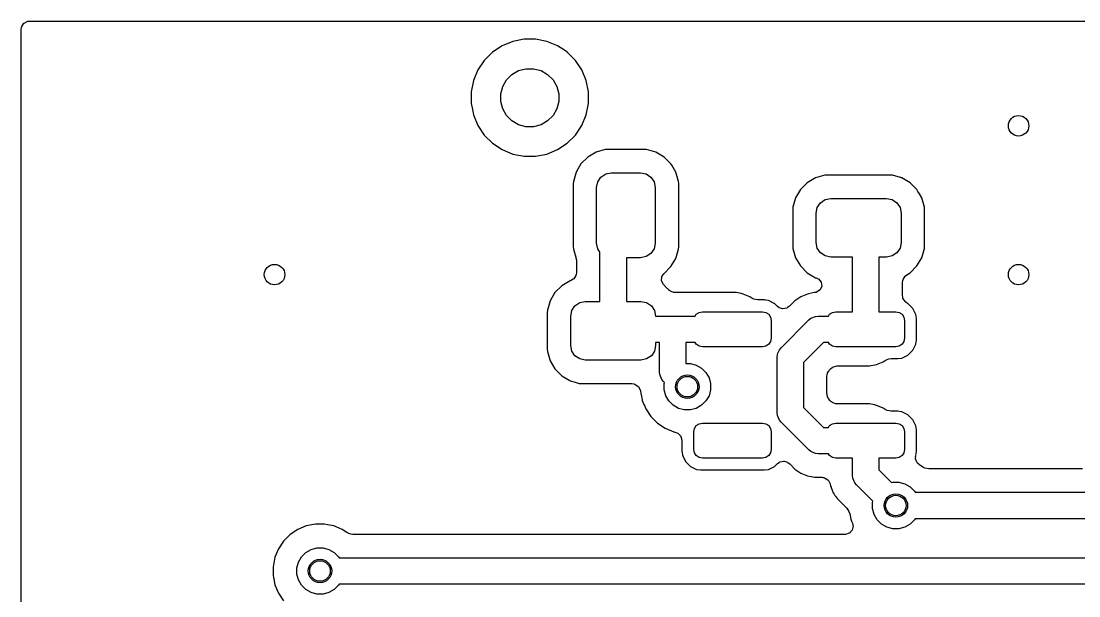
# Model space of a CAD drawing. Header units: inches. Extents: x 0.23 to 2.97, y 0.23 to 2.17.
# Drawn here: x 0.23 to 0.94, y 1.784 to 2.17 of the extents above; entities that cross this region are included whole.
import ezdxf

# ---------------------------------------------------------------- set-up
doc = ezdxf.new("R2010")
doc.units = ezdxf.units.IN
doc.header["$MEASUREMENT"] = 0
doc.layers.add('BLACK', color=250, linetype='CONTINUOUS')

msp = doc.modelspace()

# ---------------------------------------------------------------- linework, layer by layer
at = {"layer": 'BLACK', "linetype": 'CONTINUOUS'}
for p, q in [((0.23008, 2.16662), (0.23159, 2.16897)), ((0.23159, 2.16897), (0.23165, 2.16902)), ((0.23165, 2.16902), (0.23384, 2.17012)), ((0.23384, 2.17012), (0.23414, 2.17018)), ((0.23414, 2.17018), (0.2352, 2.1703)), ((0.2352, 2.1703), (1.43846, 2.1703)), ((0.2297, 2.16462), (0.22991, 2.16602)), ((0.2297, 2.12274), (0.2297, 2.16462)), ((0.22991, 2.16602), (0.23008, 2.16662)), ((0.55289, 2.15376), (0.54643, 2.14945)), ((0.56005, 2.15673), (0.55289, 2.15376)), ((0.56766, 2.15825), (0.56005, 2.15673)), ((0.56005, 2.15673), (0.56005, 2.15673)), ((0.57542, 2.15825), (0.56766, 2.15825)), ((0.56766, 2.15825), (0.56766, 2.15825)), ((0.58303, 2.15673), (0.57542, 2.15825)), ((0.57542, 2.15825), (0.57542, 2.15825)), ((0.58967, 2.15399), (0.58303, 2.15673)), ((0.58303, 2.15673), (0.58303, 2.15673)), ((0.5902, 2.15376), (0.58967, 2.15399)), ((0.5902, 2.15376), (0.5902, 2.15376)), ((0.59541, 2.15028), (0.5902, 2.15376)), ((0.5902, 2.15376), (0.5902, 2.15376)), ((0.54643, 2.14945), (0.54095, 2.14397)), ((0.54643, 2.14945), (0.54643, 2.14945)), ((0.59665, 2.14945), (0.59541, 2.15028)), ((0.60214, 2.14397), (0.59665, 2.14945)), ((0.54095, 2.14397), (0.53664, 2.13752)), ((0.54095, 2.14397), (0.54095, 2.14397)), ((0.60645, 2.13752), (0.60214, 2.14397)), ((0.53664, 2.13752), (0.53367, 2.13035)), ((0.53664, 2.13752), (0.53664, 2.13752)), ((0.55593, 2.13084), (0.55956, 2.13448)), ((0.55956, 2.13448), (0.56401, 2.13704)), ((0.56401, 2.13704), (0.56897, 2.13837)), ((0.56897, 2.13837), (0.57411, 2.13837)), ((0.57411, 2.13837), (0.57908, 2.13704)), ((0.57908, 2.13704), (0.58353, 2.13448)), ((0.58353, 2.13448), (0.58716, 2.13084)), ((0.60942, 2.13035), (0.60645, 2.13752)), ((0.53367, 2.13035), (0.53215, 2.12274)), ((0.53367, 2.13035), (0.53367, 2.13035)), ((0.55203, 2.12143), (0.55336, 2.12639)), ((0.55336, 2.12639), (0.55593, 2.13084)), ((0.58716, 2.13084), (0.58973, 2.12639)), ((0.58973, 2.12639), (0.59106, 2.12143)), ((0.61093, 2.12274), (0.60942, 2.13035)), ((0.2297, 0.30574), (0.2297, 2.12274)), ((0.53215, 2.12274), (0.53215, 2.11498)), ((0.55203, 2.11629), (0.55203, 2.12143)), ((0.59106, 2.12143), (0.59106, 2.11629)), ((0.61093, 2.11498), (0.61093, 2.12274)), ((0.53215, 2.11498), (0.53276, 2.11195)), ((0.53276, 2.11195), (0.53296, 2.11094)), ((0.55336, 2.11133), (0.55203, 2.11629)), ((0.55593, 2.10687), (0.55336, 2.11133)), ((0.58973, 2.11133), (0.58716, 2.10687)), ((0.59106, 2.11629), (0.58973, 2.11133)), ((0.60942, 2.10737), (0.61093, 2.11498)), ((0.53296, 2.11094), (0.53367, 2.10737)), ((0.53367, 2.10737), (0.53664, 2.1002)), ((0.55956, 2.10324), (0.55593, 2.10687)), ((0.58716, 2.10687), (0.58353, 2.10324)), ((0.60645, 2.1002), (0.60942, 2.10737)), ((0.53664, 2.1002), (0.54095, 2.09375)), ((0.56401, 2.10067), (0.55956, 2.10324)), ((0.56897, 2.09934), (0.56401, 2.10067)), ((0.57411, 2.09934), (0.56897, 2.09934)), ((0.57908, 2.10067), (0.57411, 2.09934)), ((0.58353, 2.10324), (0.57908, 2.10067)), ((0.60214, 2.09375), (0.60645, 2.1002)), ((0.54095, 2.09375), (0.54643, 2.08826)), ((0.59665, 2.08826), (0.60214, 2.09375)), ((0.54643, 2.08826), (0.55289, 2.08395)), ((0.55289, 2.08395), (0.56005, 2.08098)), ((0.58303, 2.08098), (0.5902, 2.08395)), ((0.5902, 2.08395), (0.59665, 2.08826)), ((0.62226, 2.08406), (0.61605, 2.08225)), ((0.62234, 2.08407), (0.62226, 2.08406)), ((0.62246, 2.08407), (0.62234, 2.08407)), ((0.6236, 2.08416), (0.62246, 2.08407)), ((0.62371, 2.08417), (0.6236, 2.08416)), ((0.6236, 2.08416), (0.6236, 2.08416)), ((0.64857, 2.08417), (0.62371, 2.08417)), ((0.62371, 2.08417), (0.62371, 2.08417)), ((0.64868, 2.08416), (0.64857, 2.08417)), ((0.64857, 2.08417), (0.64857, 2.08417)), ((0.64869, 2.08416), (0.64868, 2.08416)), ((0.65002, 2.08406), (0.64869, 2.08416)), ((0.65624, 2.08225), (0.65002, 2.08406)), ((0.56005, 2.08098), (0.56766, 2.07947)), ((0.56766, 2.07947), (0.57542, 2.07947)), ((0.57542, 2.07947), (0.58303, 2.08098)), ((0.61048, 2.07896), (0.6059, 2.07438)), ((0.61605, 2.08225), (0.61048, 2.07896)), ((0.61048, 2.07896), (0.61048, 2.07896)), ((0.61048, 2.07896), (0.61048, 2.07896)), ((0.61048, 2.07896), (0.61048, 2.07896)), ((0.66181, 2.07896), (0.65624, 2.08225)), ((0.66638, 2.07438), (0.66181, 2.07896)), ((0.66181, 2.07896), (0.66181, 2.07896)), ((0.66181, 2.07896), (0.66181, 2.07896)), ((0.66181, 2.07896), (0.66181, 2.07896)), ((0.60261, 2.06881), (0.6008, 2.0626)), ((0.6059, 2.07438), (0.60261, 2.06881)), ((0.6059, 2.07438), (0.6059, 2.07438)), ((0.6059, 2.07438), (0.6059, 2.07438)), ((0.6059, 2.07438), (0.6059, 2.07438)), ((0.62253, 2.06765), (0.6263, 2.0684)), ((0.6263, 2.0684), (0.64598, 2.0684)), ((0.64598, 2.0684), (0.64975, 2.06765)), ((0.66688, 2.07354), (0.66638, 2.07438)), ((0.66638, 2.07438), (0.66638, 2.07438)), ((0.66638, 2.07438), (0.66638, 2.07438)), ((0.66967, 2.06881), (0.66688, 2.07354)), ((0.66688, 2.07354), (0.66688, 2.07354)), ((0.67148, 2.0626), (0.66967, 2.06881)), ((0.60079, 2.0624), (0.60069, 2.06115)), ((0.6008, 2.0626), (0.60079, 2.06252)), ((0.60079, 2.06252), (0.60079, 2.0624)), ((0.61646, 2.05856), (0.61721, 2.06233)), ((0.61721, 2.06233), (0.61934, 2.06552)), ((0.61934, 2.06552), (0.62253, 2.06765)), ((0.64975, 2.06765), (0.65294, 2.06552)), ((0.65294, 2.06552), (0.65508, 2.06233)), ((0.65508, 2.06233), (0.65583, 2.05856)), ((0.67159, 2.06115), (0.67148, 2.0626)), ((0.75802, 2.0617), (0.75345, 2.05712)), ((0.76359, 2.06499), (0.75802, 2.0617)), ((0.75802, 2.0617), (0.75802, 2.0617)), ((0.75802, 2.0617), (0.75802, 2.0617)), ((0.75802, 2.0617), (0.75802, 2.0617)), ((0.7698, 2.0668), (0.76359, 2.06499)), ((0.76988, 2.06681), (0.7698, 2.0668)), ((0.77, 2.06681), (0.76988, 2.06681)), ((0.77114, 2.0669), (0.77, 2.06681)), ((0.77126, 2.06691), (0.77114, 2.0669)), ((0.77114, 2.0669), (0.77114, 2.0669)), ((0.81383, 2.06691), (0.77126, 2.06691)), ((0.77126, 2.06691), (0.77126, 2.06691)), ((0.81394, 2.0669), (0.81383, 2.06691)), ((0.81383, 2.06691), (0.81383, 2.06691)), ((0.81528, 2.0668), (0.81394, 2.0669)), ((0.81394, 2.0669), (0.81394, 2.0669)), ((0.82054, 2.06527), (0.81528, 2.0668)), ((0.81528, 2.0668), (0.81528, 2.0668)), ((0.81528, 2.0668), (0.81528, 2.0668)), ((0.82077, 2.0652), (0.82054, 2.06527)), ((0.82123, 2.06507), (0.82077, 2.0652)), ((0.82133, 2.06504), (0.82123, 2.06507)), ((0.82123, 2.06507), (0.82123, 2.06507)), ((0.8215, 2.06499), (0.82133, 2.06504)), ((0.82707, 2.0617), (0.8215, 2.06499)), ((0.83164, 2.05712), (0.82707, 2.0617)), ((0.82707, 2.0617), (0.82707, 2.0617)), ((0.82707, 2.0617), (0.82707, 2.0617)), ((0.82707, 2.0617), (0.82707, 2.0617)), ((0.60069, 2.06115), (0.60069, 2.01857)), ((0.61646, 2.02116), (0.61646, 2.05856)), ((0.65583, 2.05856), (0.65583, 2.02116)), ((0.67159, 2.01857), (0.67159, 2.06115)), ((0.75345, 2.05712), (0.75015, 2.05155)), ((0.75345, 2.05712), (0.75345, 2.05712)), ((0.75345, 2.05712), (0.75345, 2.05712)), ((0.75345, 2.05712), (0.75345, 2.05712)), ((0.83235, 2.05593), (0.83164, 2.05712)), ((0.83164, 2.05712), (0.83164, 2.05712)), ((0.83164, 2.05712), (0.83164, 2.05712)), ((0.83164, 2.05712), (0.83164, 2.05712)), ((0.83335, 2.05423), (0.83235, 2.05593)), ((0.83493, 2.05155), (0.83335, 2.05423)), ((0.75015, 2.05155), (0.74835, 2.04534)), ((0.76475, 2.04507), (0.76688, 2.04826)), ((0.76688, 2.04826), (0.77008, 2.05039)), ((0.77008, 2.05039), (0.77384, 2.05114)), ((0.77384, 2.05114), (0.81124, 2.05114)), ((0.81124, 2.05114), (0.81501, 2.05039)), ((0.81501, 2.05039), (0.8182, 2.04826)), ((0.8182, 2.04826), (0.82034, 2.04507)), ((0.83674, 2.04534), (0.83493, 2.05155)), ((0.83493, 2.05155), (0.83493, 2.05155)), ((0.74833, 2.04514), (0.74823, 2.04389)), ((0.74823, 2.04389), (0.74823, 2.01903)), ((0.74834, 2.04526), (0.74833, 2.04514)), ((0.74835, 2.04534), (0.74834, 2.04526)), ((0.764, 2.0413), (0.76475, 2.04507)), ((0.764, 2.02161), (0.764, 2.0413)), ((0.82034, 2.04507), (0.82109, 2.0413)), ((0.82109, 2.0413), (0.82109, 2.02161)), ((0.83685, 2.04389), (0.83674, 2.04534)), ((0.83685, 2.01903), (0.83685, 2.04389)), ((0.61721, 2.01739), (0.61646, 2.02116)), ((0.65583, 2.02116), (0.65508, 2.01739)), ((0.74823, 2.01903), (0.74833, 2.01777)), ((0.76475, 2.01785), (0.764, 2.02161)), ((0.82109, 2.02161), (0.82034, 2.01785)), ((0.83674, 2.01758), (0.83685, 2.01903)), ((0.60069, 2.01857), (0.60079, 2.01731)), ((0.60079, 2.01731), (0.60079, 2.01719)), ((0.60079, 2.01719), (0.6008, 2.01712)), ((0.6008, 2.01712), (0.60237, 2.01171)), ((0.60237, 2.01171), (0.60247, 2.01134)), ((0.61869, 2.01518), (0.61721, 2.01739)), ((0.61869, 1.98194), (0.61869, 2.01518)), ((0.64975, 2.01206), (0.64598, 2.01131)), ((0.65294, 2.0142), (0.64975, 2.01206)), ((0.65508, 2.01739), (0.65294, 2.0142)), ((0.66967, 2.01091), (0.67148, 2.01712)), ((0.67148, 2.01712), (0.67159, 2.01857)), ((0.74833, 2.01777), (0.74834, 2.01765)), ((0.74834, 2.01765), (0.74835, 2.01758)), ((0.74835, 2.01758), (0.75015, 2.01136)), ((0.76688, 2.01465), (0.76475, 2.01785)), ((0.77008, 2.01252), (0.76688, 2.01465)), ((0.77384, 2.01177), (0.77008, 2.01252)), ((0.78847, 2.01177), (0.77384, 2.01177)), ((0.78847, 1.97507), (0.78847, 2.01177)), ((0.81124, 2.01177), (0.80619, 2.01177)), ((0.80619, 2.01177), (0.80619, 1.97507)), ((0.81501, 2.01252), (0.81124, 2.01177)), ((0.8182, 2.01465), (0.81501, 2.01252)), ((0.82034, 2.01785), (0.8182, 2.01465)), ((0.83493, 2.01136), (0.83674, 2.01758)), ((0.60247, 2.01134), (0.60281, 2.00966)), ((0.60281, 2.00966), (0.60292, 2.00866)), ((0.60292, 2.00866), (0.60292, 2.00149)), ((0.64598, 2.01131), (0.6364, 2.01131)), ((0.6364, 2.01131), (0.6364, 1.98194)), ((0.66155, 2.0005), (0.66638, 2.00534)), ((0.66638, 2.00534), (0.66967, 2.01091)), ((0.66638, 2.00534), (0.66638, 2.00534)), ((0.75015, 2.01136), (0.75345, 2.00579)), ((0.75345, 2.00579), (0.75345, 2.00579)), ((0.75345, 2.00579), (0.75345, 2.00579)), ((0.75345, 2.00579), (0.75345, 2.00579)), ((0.75345, 2.00579), (0.75802, 2.00122)), ((0.82707, 2.00122), (0.83164, 2.00579)), ((0.83164, 2.00579), (0.83493, 2.01136)), ((0.60254, 1.99949), (0.60103, 1.99714)), ((0.60272, 2.00009), (0.60254, 1.99949)), ((0.60292, 2.00149), (0.60272, 2.00009)), ((0.66004, 1.99587), (0.66033, 1.99865)), ((0.66033, 1.99865), (0.66041, 1.99885)), ((0.66041, 1.99885), (0.66164, 2.00042)), ((0.66164, 2.00042), (0.66155, 2.0005)), ((0.75802, 2.00122), (0.75802, 2.00122)), ((0.75802, 2.00122), (0.75802, 2.00122)), ((0.75802, 2.00122), (0.75802, 2.00122)), ((0.75802, 2.00122), (0.76359, 1.99792)), ((0.76359, 1.99792), (0.76359, 1.99792)), ((0.76359, 1.99792), (0.76359, 1.99792)), ((0.76359, 1.99792), (0.76363, 1.99791)), ((0.76363, 1.99791), (0.76398, 1.99781)), ((0.76398, 1.99781), (0.76527, 1.99723)), ((0.82237, 1.99678), (0.82369, 1.99896)), ((0.82369, 1.99896), (0.82397, 1.99923)), ((0.82397, 1.99923), (0.82489, 1.99993)), ((0.82489, 1.99993), (0.82707, 2.00122)), ((0.59302, 1.9925), (0.58845, 1.98792)), ((0.59859, 1.99579), (0.59302, 1.9925)), ((0.59302, 1.9925), (0.59302, 1.9925)), ((0.59302, 1.9925), (0.59302, 1.9925)), ((0.59302, 1.9925), (0.59302, 1.9925)), ((0.59866, 1.99582), (0.59859, 1.99579)), ((0.59859, 1.99579), (0.59859, 1.99579)), ((0.59881, 1.99586), (0.59866, 1.99582)), ((0.59888, 1.99588), (0.59881, 1.99586)), ((0.60074, 1.99689), (0.59888, 1.99588)), ((0.60103, 1.99714), (0.60074, 1.99689)), ((0.66129, 1.99337), (0.66004, 1.99587)), ((0.66262, 1.99194), (0.66129, 1.99337)), ((0.66274, 1.99182), (0.66262, 1.99194)), ((0.66489, 1.98968), (0.66274, 1.99182)), ((0.76527, 1.99723), (0.76548, 1.99709)), ((0.76548, 1.99709), (0.76731, 1.99499)), ((0.76772, 1.99222), (0.76656, 1.98968)), ((0.76731, 1.99499), (0.76772, 1.99222)), ((0.82195, 1.99465), (0.82215, 1.99605)), ((0.82195, 1.98613), (0.82195, 1.99465)), ((0.82215, 1.99605), (0.82237, 1.99678)), ((0.58845, 1.98792), (0.58515, 1.98235)), ((0.58845, 1.98792), (0.58845, 1.98792)), ((0.58845, 1.98792), (0.58845, 1.98792)), ((0.58845, 1.98792), (0.58845, 1.98792)), ((0.66493, 1.98964), (0.66489, 1.98968)), ((0.66704, 1.98838), (0.66493, 1.98964)), ((0.6678, 1.98816), (0.66704, 1.98838)), ((0.66805, 1.98809), (0.6678, 1.98816)), ((0.66945, 1.98789), (0.66805, 1.98809)), ((0.66997, 1.98789), (0.66945, 1.98789)), ((0.71019, 1.98789), (0.66997, 1.98789)), ((0.71358, 1.98721), (0.71019, 1.98789)), ((0.71019, 1.98789), (0.71019, 1.98789)), ((0.71019, 1.98789), (0.71019, 1.98789)), ((0.71494, 1.98694), (0.71358, 1.98721)), ((0.71358, 1.98721), (0.71358, 1.98721)), ((0.71942, 1.98508), (0.71494, 1.98694)), ((0.71494, 1.98694), (0.71494, 1.98694)), ((0.71494, 1.98694), (0.71494, 1.98694)), ((0.72079, 1.98417), (0.71942, 1.98508)), ((0.71942, 1.98508), (0.71942, 1.98508)), ((0.72214, 1.98354), (0.72079, 1.98417)), ((0.72342, 1.98317), (0.72214, 1.98354)), ((0.72481, 1.98296), (0.72342, 1.98317)), ((0.75367, 1.98508), (0.74963, 1.98239)), ((0.75815, 1.98694), (0.75367, 1.98508)), ((0.75367, 1.98508), (0.75367, 1.98508)), ((0.75367, 1.98508), (0.75367, 1.98508)), ((0.75367, 1.98508), (0.75367, 1.98508)), ((0.75879, 1.98707), (0.75815, 1.98694)), ((0.75815, 1.98694), (0.75815, 1.98694)), ((0.75815, 1.98694), (0.75815, 1.98694)), ((0.75815, 1.98694), (0.75815, 1.98694)), ((0.75815, 1.98694), (0.75815, 1.98694)), ((0.75815, 1.98694), (0.75815, 1.98694)), ((0.76291, 1.98789), (0.75879, 1.98707)), ((0.75879, 1.98707), (0.75879, 1.98707)), ((0.76302, 1.9879), (0.76291, 1.98789)), ((0.76395, 1.98808), (0.76302, 1.9879)), ((0.76422, 1.98816), (0.76395, 1.98808)), ((0.76656, 1.98968), (0.76422, 1.98816)), ((0.76422, 1.98816), (0.76422, 1.98816)), ((0.82214, 1.98479), (0.82195, 1.98613)), ((0.82229, 1.98424), (0.82214, 1.98479)), ((0.82372, 1.98192), (0.82229, 1.98424)), ((0.58334, 1.97607), (0.58333, 1.97595)), ((0.58335, 1.97614), (0.58334, 1.97607)), ((0.58515, 1.98235), (0.58335, 1.97614)), ((0.59975, 1.97587), (0.60188, 1.97906)), ((0.60188, 1.97906), (0.60508, 1.9812)), ((0.60508, 1.9812), (0.60884, 1.98194)), ((0.60884, 1.98194), (0.61869, 1.98194)), ((0.6364, 1.98194), (0.64624, 1.98194)), ((0.64624, 1.98194), (0.65001, 1.9812)), ((0.65001, 1.9812), (0.6532, 1.97906)), ((0.6532, 1.97906), (0.65534, 1.97587)), ((0.72925, 1.98296), (0.72481, 1.98296)), ((0.72986, 1.98288), (0.72925, 1.98296)), ((0.72925, 1.98296), (0.72925, 1.98296)), ((0.72925, 1.98296), (0.72925, 1.98296)), ((0.73193, 1.98257), (0.72986, 1.98288)), ((0.73581, 1.98068), (0.73193, 1.98257)), ((0.73607, 1.98055), (0.73581, 1.98068)), ((0.73805, 1.97857), (0.73607, 1.98055)), ((0.73607, 1.98055), (0.73607, 1.98055)), ((0.73607, 1.98055), (0.73607, 1.98055)), ((0.73887, 1.97791), (0.73805, 1.97857)), ((0.73896, 1.97785), (0.73887, 1.97791)), ((0.73913, 1.97774), (0.73896, 1.97785)), ((0.74146, 1.97696), (0.73913, 1.97774)), ((0.74153, 1.97696), (0.74146, 1.97696)), ((0.74426, 1.97755), (0.74153, 1.97696)), ((0.74153, 1.97696), (0.74153, 1.97696)), ((0.74481, 1.97785), (0.74426, 1.97755)), ((0.74594, 1.9787), (0.74481, 1.97785)), ((0.7462, 1.97896), (0.74594, 1.9787)), ((0.7478, 1.98055), (0.7462, 1.97896)), ((0.7462, 1.97896), (0.7462, 1.97896)), ((0.74916, 1.98192), (0.7478, 1.98055)), ((0.74963, 1.98239), (0.74916, 1.98192)), ((0.74963, 1.98239), (0.74963, 1.98239)), ((0.82421, 1.98147), (0.82372, 1.98192)), ((0.82538, 1.98068), (0.82421, 1.98147)), ((0.82563, 1.98055), (0.82538, 1.98068)), ((0.82889, 1.9773), (0.82563, 1.98055)), ((0.82889, 1.97729), (0.82889, 1.9773)), ((0.83091, 1.97316), (0.82889, 1.97729)), ((0.82889, 1.97729), (0.82889, 1.97729)), ((0.58333, 1.97595), (0.58323, 1.97469)), ((0.58323, 1.97469), (0.58323, 1.94983)), ((0.599, 1.9721), (0.59975, 1.97587)), ((0.599, 1.95242), (0.599, 1.9721)), ((0.65534, 1.97587), (0.65608, 1.97212)), ((0.65608, 1.97212), (0.66754, 1.97212)), ((0.66754, 1.97212), (0.68259, 1.97212)), ((0.68259, 1.97212), (0.68341, 1.97334)), ((0.68341, 1.97334), (0.68532, 1.97462)), ((0.68532, 1.97462), (0.68758, 1.97507)), ((0.68758, 1.97507), (0.72794, 1.97507)), ((0.72794, 1.97507), (0.7302, 1.97462)), ((0.7302, 1.97462), (0.73211, 1.97334)), ((0.73211, 1.97334), (0.73339, 1.97143)), ((0.73339, 1.97143), (0.73384, 1.96917)), ((0.73384, 1.96917), (0.73384, 1.95735)), ((0.74037, 1.95083), (0.75907, 1.96952)), ((0.75907, 1.96952), (0.76041, 1.97063)), ((0.76041, 1.97063), (0.7636, 1.97195)), ((0.7636, 1.97195), (0.76533, 1.97212)), ((0.7636, 1.97195), (0.7636, 1.97195)), ((0.76533, 1.97212), (0.77216, 1.97212)), ((0.77216, 1.97212), (0.77297, 1.97334)), ((0.77297, 1.97334), (0.77489, 1.97462)), ((0.77489, 1.97462), (0.77715, 1.97507)), ((0.77715, 1.97507), (0.78847, 1.97507)), ((0.80619, 1.97507), (0.8175, 1.97507)), ((0.8175, 1.97507), (0.81976, 1.97462)), ((0.81976, 1.97462), (0.82168, 1.97334)), ((0.82168, 1.97334), (0.82296, 1.97143)), ((0.82296, 1.97143), (0.82341, 1.96917)), ((0.82341, 1.96917), (0.82341, 1.95735)), ((0.8313, 1.97047), (0.83091, 1.97316)), ((0.8313, 1.95604), (0.8313, 1.97047)), ((0.73339, 1.95509), (0.73211, 1.95318)), ((0.73384, 1.95735), (0.73339, 1.95509)), ((0.82296, 1.95509), (0.82168, 1.95318)), ((0.82341, 1.95735), (0.82296, 1.95509)), ((0.83091, 1.95336), (0.8313, 1.95604)), ((0.58323, 1.94983), (0.58333, 1.94857)), ((0.58333, 1.94857), (0.58334, 1.94845)), ((0.58334, 1.94845), (0.58335, 1.94838)), ((0.58335, 1.94838), (0.58515, 1.94217)), ((0.59975, 1.94865), (0.599, 1.95242)), ((0.60188, 1.94546), (0.59975, 1.94865)), ((0.65534, 1.94865), (0.6532, 1.94546)), ((0.65609, 1.95242), (0.65534, 1.94865)), ((0.65869, 1.9544), (0.65609, 1.9544)), ((0.65609, 1.9544), (0.65609, 1.95242)), ((0.65869, 1.93455), (0.65869, 1.9544)), ((0.68259, 1.9544), (0.6764, 1.9544)), ((0.6764, 1.9544), (0.6764, 1.9403)), ((0.68341, 1.95318), (0.68259, 1.9544)), ((0.68532, 1.9519), (0.68341, 1.95318)), ((0.68758, 1.95145), (0.68532, 1.9519)), ((0.72794, 1.95145), (0.68758, 1.95145)), ((0.7302, 1.9519), (0.72794, 1.95145)), ((0.73211, 1.95318), (0.7302, 1.9519)), ((0.7383, 1.94713), (0.73927, 1.94949)), ((0.73927, 1.94949), (0.74037, 1.95083)), ((0.769, 1.9544), (0.7555, 1.9409)), ((0.77216, 1.9544), (0.769, 1.9544)), ((0.77297, 1.95318), (0.77216, 1.9544)), ((0.77489, 1.9519), (0.77297, 1.95318)), ((0.77715, 1.95145), (0.77489, 1.9519)), ((0.8175, 1.95145), (0.77715, 1.95145)), ((0.81976, 1.9519), (0.8175, 1.95145)), ((0.82168, 1.95318), (0.81976, 1.9519)), ((0.82563, 1.94597), (0.82889, 1.94923)), ((0.82889, 1.94923), (0.83091, 1.95336)), ((0.58515, 1.94217), (0.58845, 1.9366)), ((0.60508, 1.94332), (0.60188, 1.94546)), ((0.60884, 1.94257), (0.60508, 1.94332)), ((0.64624, 1.94257), (0.60884, 1.94257)), ((0.65001, 1.94332), (0.64624, 1.94257)), ((0.6532, 1.94546), (0.65001, 1.94332)), ((0.73778, 1.94457), (0.73795, 1.94629)), ((0.73778, 1.90715), (0.73778, 1.94457)), ((0.73795, 1.94629), (0.7383, 1.94713)), ((0.7555, 1.9409), (0.7555, 1.91082)), ((0.80451, 1.93958), (0.80899, 1.94144)), ((0.80899, 1.94144), (0.81032, 1.94232)), ((0.81032, 1.94232), (0.81159, 1.94293)), ((0.81159, 1.94293), (0.81286, 1.94333)), ((0.81286, 1.94333), (0.81434, 1.94356)), ((0.81434, 1.94356), (0.81881, 1.94356)), ((0.81881, 1.94356), (0.8215, 1.94395)), ((0.81881, 1.94356), (0.81881, 1.94356)), ((0.8215, 1.94395), (0.82563, 1.94597)), ((0.58845, 1.9366), (0.58845, 1.9366)), ((0.58845, 1.9366), (0.58845, 1.9366)), ((0.58845, 1.9366), (0.58845, 1.9366)), ((0.58845, 1.9366), (0.59302, 1.93202)), ((0.65886, 1.93282), (0.65869, 1.93455)), ((0.6764, 1.9403), (0.67946, 1.9403)), ((0.67946, 1.9403), (0.68343, 1.93923)), ((0.68343, 1.93923), (0.68699, 1.93718)), ((0.68699, 1.93718), (0.6899, 1.93427)), ((0.6899, 1.93427), (0.69196, 1.93071)), ((0.77154, 1.93325), (0.77169, 1.93402)), ((0.77169, 1.93402), (0.7724, 1.93508)), ((0.7724, 1.93508), (0.77301, 1.93611)), ((0.77301, 1.93611), (0.77357, 1.93668)), ((0.77357, 1.93668), (0.7747, 1.93752)), ((0.7747, 1.93752), (0.77563, 1.93803)), ((0.77563, 1.93803), (0.77801, 1.93863)), ((0.77801, 1.93863), (0.79975, 1.93863)), ((0.79975, 1.93863), (0.80451, 1.93958)), ((0.79975, 1.93863), (0.79975, 1.93863)), ((0.59302, 1.93202), (0.59302, 1.93202)), ((0.59302, 1.93202), (0.59302, 1.93202)), ((0.59302, 1.93202), (0.59302, 1.93202)), ((0.59302, 1.93202), (0.59848, 1.92879)), ((0.59848, 1.92879), (0.59858, 1.92873)), ((0.59858, 1.92873), (0.59863, 1.92872)), ((0.59863, 1.92872), (0.60202, 1.92773)), ((0.60202, 1.92773), (0.6048, 1.92692)), ((0.6048, 1.92692), (0.60626, 1.92681)), ((0.60626, 1.92681), (0.64007, 1.92681)), ((0.64007, 1.92681), (0.64146, 1.92661)), ((0.64146, 1.92661), (0.64206, 1.92643)), ((0.64206, 1.92643), (0.64441, 1.92492)), ((0.66018, 1.92962), (0.65886, 1.93282)), ((0.65886, 1.93282), (0.65886, 1.93282)), ((0.66128, 1.92828), (0.66018, 1.92962)), ((0.66201, 1.92755), (0.66128, 1.92828)), ((0.66179, 1.92674), (0.66201, 1.92755)), ((0.66179, 1.92263), (0.66179, 1.92674)), ((0.69196, 1.93071), (0.69302, 1.92674)), ((0.69302, 1.92674), (0.69302, 1.92263)), ((0.77124, 1.93176), (0.7714, 1.93255)), ((0.77124, 1.91995), (0.77124, 1.93176)), ((0.7714, 1.93255), (0.77146, 1.93299)), ((0.77146, 1.93299), (0.77154, 1.93325)), ((0.64441, 1.92492), (0.64458, 1.92473)), ((0.64458, 1.92473), (0.6457, 1.92244)), ((0.6457, 1.92244), (0.64582, 1.92182)), ((0.64582, 1.92182), (0.64616, 1.92014)), ((0.64616, 1.92014), (0.64622, 1.91992)), ((0.64622, 1.91992), (0.64632, 1.91941)), ((0.64632, 1.91941), (0.64702, 1.9159)), ((0.66286, 1.91866), (0.66179, 1.92263)), ((0.69302, 1.92263), (0.69196, 1.91866)), ((0.77126, 1.91985), (0.77124, 1.91995)), ((0.77126, 1.91983), (0.77126, 1.91985)), ((0.77129, 1.91972), (0.77126, 1.91983)), ((0.77169, 1.91769), (0.77129, 1.91972)), ((0.64702, 1.9159), (0.6471, 1.91549)), ((0.6471, 1.91549), (0.64822, 1.91278)), ((0.64822, 1.91278), (0.64829, 1.91262)), ((0.64829, 1.91262), (0.64948, 1.90976)), ((0.66491, 1.9151), (0.66286, 1.91866)), ((0.66782, 1.91219), (0.66491, 1.9151)), ((0.67138, 1.91013), (0.66782, 1.91219)), ((0.68699, 1.91219), (0.68343, 1.91013)), ((0.6899, 1.9151), (0.68699, 1.91219)), ((0.69196, 1.91866), (0.6899, 1.9151)), ((0.77193, 1.91734), (0.77169, 1.91769)), ((0.77209, 1.91704), (0.77193, 1.91734)), ((0.77233, 1.91661), (0.77209, 1.91704)), ((0.77237, 1.91652), (0.77233, 1.91661)), ((0.77322, 1.91539), (0.77237, 1.91652)), ((0.77378, 1.91483), (0.77322, 1.91539)), ((0.77589, 1.91358), (0.77378, 1.91483)), ((0.7769, 1.91328), (0.77589, 1.91358)), ((0.7783, 1.91308), (0.7769, 1.91328)), ((0.79975, 1.91308), (0.7783, 1.91308)), ((0.80312, 1.91241), (0.79975, 1.91308)), ((0.79975, 1.91308), (0.79975, 1.91308)), ((0.80451, 1.91214), (0.80312, 1.91241)), ((0.80312, 1.91241), (0.80312, 1.91241)), ((0.80312, 1.91241), (0.80312, 1.91241)), ((0.8086, 1.91044), (0.80451, 1.91214)), ((0.80451, 1.91214), (0.80451, 1.91214)), ((0.80451, 1.91214), (0.80451, 1.91214)), ((0.80451, 1.91214), (0.80451, 1.91214)), ((0.64948, 1.90976), (0.65293, 1.90459)), ((0.67535, 1.90907), (0.67138, 1.91013)), ((0.67946, 1.90907), (0.67535, 1.90907)), ((0.68343, 1.91013), (0.67946, 1.90907)), ((0.73795, 1.90542), (0.73778, 1.90715)), ((0.73927, 1.90223), (0.73795, 1.90542)), ((0.73795, 1.90542), (0.73795, 1.90542)), ((0.7555, 1.91082), (0.769, 1.89731)), ((0.80899, 1.91028), (0.8086, 1.91044)), ((0.80937, 1.91003), (0.80899, 1.91028)), ((0.81018, 1.90949), (0.80937, 1.91003)), ((0.81035, 1.90937), (0.81018, 1.90949)), ((0.81171, 1.90874), (0.81035, 1.90937)), ((0.81298, 1.90836), (0.81171, 1.90874)), ((0.81438, 1.90816), (0.81298, 1.90836)), ((0.81881, 1.90816), (0.81438, 1.90816)), ((0.81971, 1.90803), (0.81881, 1.90816)), ((0.81881, 1.90816), (0.81881, 1.90816)), ((0.81881, 1.90816), (0.81881, 1.90816)), ((0.8215, 1.90777), (0.81971, 1.90803)), ((0.82563, 1.90575), (0.8215, 1.90777)), ((0.82889, 1.90249), (0.82563, 1.90575)), ((0.82563, 1.90575), (0.82563, 1.90575)), ((0.82563, 1.90575), (0.82563, 1.90575)), ((0.65293, 1.90459), (0.65732, 1.9002)), ((0.65732, 1.9002), (0.66248, 1.89675)), ((0.68213, 1.89662), (0.68341, 1.89854)), ((0.68341, 1.89854), (0.68532, 1.89982)), ((0.68532, 1.89982), (0.68758, 1.90027)), ((0.68758, 1.90027), (0.72794, 1.90027)), ((0.72794, 1.90027), (0.7302, 1.89982)), ((0.7302, 1.89982), (0.73211, 1.89854)), ((0.73211, 1.89854), (0.73339, 1.89662)), ((0.74037, 1.90089), (0.73927, 1.90223)), ((0.75907, 1.88219), (0.74037, 1.90089)), ((0.77216, 1.89731), (0.77297, 1.89854)), ((0.77297, 1.89854), (0.77489, 1.89982)), ((0.77489, 1.89982), (0.77715, 1.90027)), ((0.77715, 1.90027), (0.8175, 1.90027)), ((0.8175, 1.90027), (0.81976, 1.89982)), ((0.81976, 1.89982), (0.82168, 1.89854)), ((0.82168, 1.89854), (0.82296, 1.89662)), ((0.83091, 1.89835), (0.82889, 1.90249)), ((0.82889, 1.90249), (0.82889, 1.90249)), ((0.82889, 1.90249), (0.82889, 1.90249)), ((0.8313, 1.89567), (0.83091, 1.89835)), ((0.66248, 1.89675), (0.66821, 1.89438)), ((0.66821, 1.89438), (0.66821, 1.89438)), ((0.66821, 1.89438), (0.66861, 1.8943)), ((0.66861, 1.8943), (0.66909, 1.8942)), ((0.66909, 1.8942), (0.67042, 1.89373)), ((0.67042, 1.89373), (0.67098, 1.89344)), ((0.67098, 1.89344), (0.67299, 1.8915)), ((0.67299, 1.8915), (0.67313, 1.89125)), ((0.67313, 1.89125), (0.67378, 1.88879)), ((0.68168, 1.89436), (0.68213, 1.89662)), ((0.68168, 1.88255), (0.68168, 1.89436)), ((0.73339, 1.89662), (0.73384, 1.89436)), ((0.73384, 1.89436), (0.73384, 1.88255)), ((0.769, 1.89731), (0.77216, 1.89731)), ((0.82296, 1.89662), (0.82341, 1.89436)), ((0.82341, 1.89436), (0.82341, 1.88255)), ((0.8313, 1.88124), (0.8313, 1.89567)), ((0.67378, 1.88879), (0.67378, 1.88124)), ((0.67378, 1.88124), (0.67385, 1.88078)), ((0.67385, 1.88078), (0.67417, 1.87856)), ((0.67417, 1.87856), (0.67563, 1.87559)), ((0.68213, 1.88029), (0.68168, 1.88255)), ((0.68341, 1.87838), (0.68213, 1.88029)), ((0.68532, 1.8771), (0.68341, 1.87838)), ((0.68758, 1.87665), (0.68532, 1.8771)), ((0.72794, 1.87665), (0.68758, 1.87665)), ((0.7302, 1.8771), (0.72794, 1.87665)), ((0.73211, 1.87838), (0.7302, 1.8771)), ((0.73339, 1.88029), (0.73211, 1.87838)), ((0.73384, 1.88255), (0.73339, 1.88029)), ((0.76041, 1.88109), (0.75907, 1.88219)), ((0.7636, 1.87977), (0.76041, 1.88109)), ((0.76533, 1.8796), (0.7636, 1.87977)), ((0.7636, 1.87977), (0.7636, 1.87977)), ((0.77216, 1.8796), (0.76533, 1.8796)), ((0.77297, 1.87838), (0.77216, 1.8796)), ((0.77489, 1.8771), (0.77297, 1.87838)), ((0.77715, 1.87665), (0.77489, 1.8771)), ((0.78847, 1.87665), (0.77715, 1.87665)), ((0.78847, 1.86506), (0.78847, 1.87665)), ((0.8175, 1.87665), (0.80619, 1.87665)), ((0.80619, 1.87665), (0.80619, 1.86873)), ((0.81976, 1.8771), (0.8175, 1.87665)), ((0.82168, 1.87838), (0.81976, 1.8771)), ((0.82296, 1.88029), (0.82168, 1.87838)), ((0.82341, 1.88255), (0.82296, 1.88029)), ((0.83077, 1.8764), (0.83098, 1.87774)), ((0.8308, 1.87776), (0.83081, 1.87784)), ((0.83098, 1.87774), (0.8308, 1.87776)), ((0.83081, 1.87784), (0.83099, 1.87863)), ((0.83099, 1.87863), (0.83113, 1.87908)), ((0.83105, 1.87948), (0.83109, 1.87975)), ((0.83113, 1.87908), (0.83105, 1.87948)), ((0.83109, 1.87975), (0.8313, 1.88124)), ((0.67563, 1.87559), (0.6762, 1.87442)), ((0.6762, 1.87442), (0.6762, 1.87442)), ((0.6762, 1.87442), (0.6762, 1.87442)), ((0.6762, 1.87442), (0.67945, 1.87117)), ((0.67945, 1.87117), (0.67945, 1.87117)), ((0.67945, 1.87117), (0.67945, 1.87117)), ((0.67945, 1.87117), (0.68359, 1.86914)), ((0.73193, 1.86914), (0.73607, 1.87117)), ((0.73607, 1.87117), (0.73699, 1.87209)), ((0.73699, 1.87209), (0.73792, 1.87302)), ((0.73792, 1.87302), (0.73905, 1.87386)), ((0.73905, 1.87386), (0.7396, 1.87416)), ((0.7396, 1.87416), (0.74233, 1.87476)), ((0.74233, 1.87476), (0.7424, 1.87475)), ((0.7424, 1.87475), (0.74473, 1.87398)), ((0.74473, 1.87398), (0.74499, 1.87381)), ((0.74499, 1.87381), (0.74582, 1.87315)), ((0.74582, 1.87315), (0.74602, 1.87294)), ((0.74602, 1.87294), (0.74602, 1.87294)), ((0.74602, 1.87294), (0.74608, 1.87288)), ((0.74608, 1.87288), (0.74608, 1.87288)), ((0.74608, 1.87288), (0.7462, 1.87276)), ((0.7462, 1.87276), (0.7462, 1.87276)), ((0.7462, 1.87276), (0.74963, 1.86933)), ((0.83079, 1.87616), (0.83077, 1.8764)), ((0.83191, 1.8736), (0.83079, 1.87616)), ((0.83231, 1.87312), (0.83191, 1.8736)), ((0.83336, 1.87218), (0.83231, 1.87312)), ((0.8356, 1.87069), (0.83336, 1.87218)), ((0.83695, 1.87005), (0.8356, 1.87069)), ((0.83823, 1.86968), (0.83695, 1.87005)), ((0.83962, 1.86948), (0.83823, 1.86968)), ((0.91266, 1.86948), (0.83962, 1.86948)), ((0.91276, 1.86946), (0.91266, 1.86948)), ((0.93244, 1.86946), (0.91276, 1.86946)), ((0.93254, 1.86948), (0.93244, 1.86946)), ((0.94286, 1.86948), (0.93254, 1.86948)), ((0.68359, 1.86914), (0.68627, 1.86875)), ((0.68627, 1.86875), (0.68627, 1.86875)), ((0.68627, 1.86875), (0.72925, 1.86875)), ((0.72925, 1.86875), (0.73193, 1.86914)), ((0.72925, 1.86875), (0.72925, 1.86875)), ((0.74963, 1.86933), (0.75367, 1.86663)), ((0.75367, 1.86663), (0.75815, 1.86478)), ((0.75815, 1.86478), (0.76053, 1.8643)), ((0.76053, 1.8643), (0.76291, 1.86383)), ((0.76291, 1.86383), (0.76291, 1.86383)), ((0.76291, 1.86383), (0.76768, 1.86383)), ((0.76768, 1.86383), (0.76835, 1.86363)), ((0.76835, 1.86363), (0.76904, 1.86364)), ((0.76904, 1.86364), (0.76907, 1.86363)), ((0.76907, 1.86363), (0.76968, 1.86345)), ((0.76968, 1.86345), (0.77028, 1.86307)), ((0.77028, 1.86307), (0.77036, 1.86304)), ((0.77036, 1.86304), (0.77042, 1.86298)), ((0.77042, 1.86298), (0.77203, 1.86194)), ((0.78864, 1.86333), (0.78847, 1.86506)), ((0.78996, 1.86014), (0.78864, 1.86333)), ((0.78864, 1.86333), (0.78864, 1.86333)), ((0.80619, 1.86873), (0.81467, 1.86025)), ((0.77203, 1.86194), (0.77222, 1.86172)), ((0.77222, 1.86172), (0.77334, 1.85944)), ((0.77334, 1.85944), (0.77365, 1.85787)), ((0.77365, 1.85787), (0.77365, 1.85787)), ((0.77365, 1.85787), (0.77394, 1.85716)), ((0.77394, 1.85716), (0.77394, 1.85716)), ((0.77394, 1.85716), (0.77405, 1.8569)), ((0.77405, 1.8569), (0.77405, 1.8569)), ((0.77405, 1.8569), (0.77405, 1.8569)), ((0.77405, 1.8569), (0.7755, 1.85339)), ((0.79106, 1.85879), (0.78996, 1.86014)), ((0.80214, 1.84772), (0.79106, 1.85879)), ((0.81467, 1.86025), (0.81548, 1.86046)), ((0.81548, 1.86046), (0.81959, 1.86046)), ((0.81959, 1.86046), (0.82356, 1.8594)), ((0.82356, 1.8594), (0.82712, 1.85734)), ((0.82712, 1.85734), (0.83003, 1.85444)), ((0.7755, 1.85339), (0.77592, 1.85277)), ((0.77592, 1.85277), (0.77613, 1.85246)), ((0.77613, 1.85246), (0.77628, 1.85213)), ((0.77628, 1.85213), (0.7765, 1.85169)), ((0.7765, 1.85169), (0.77697, 1.8512)), ((0.77697, 1.8512), (0.7782, 1.84936)), ((0.7782, 1.84936), (0.7782, 1.84936)), ((0.7782, 1.84936), (0.7782, 1.84936)), ((0.7782, 1.84936), (0.7782, 1.84936)), ((0.7782, 1.84936), (0.78184, 1.84572)), ((0.83003, 1.85444), (0.83045, 1.85371)), ((0.83045, 1.85371), (0.95187, 1.85371)), ((0.78184, 1.84572), (0.78185, 1.84571)), ((0.78185, 1.84571), (0.7845, 1.84306)), ((0.7845, 1.84306), (0.78535, 1.84193)), ((0.78535, 1.84193), (0.78598, 1.84076)), ((0.80192, 1.84691), (0.80214, 1.84772)), ((0.80192, 1.84279), (0.80192, 1.84691)), ((0.80299, 1.83882), (0.80192, 1.84279)), ((0.78598, 1.84076), (0.7865, 1.83935)), ((0.7865, 1.83935), (0.78723, 1.83566)), ((0.78723, 1.83566), (0.78777, 1.83436)), ((0.78777, 1.83436), (0.78794, 1.83395)), ((0.78794, 1.83395), (0.78833, 1.833)), ((0.80504, 1.83526), (0.80299, 1.83882)), ((0.80795, 1.83236), (0.80504, 1.83526)), ((0.83003, 1.83526), (0.82712, 1.83236)), ((0.83045, 1.83599), (0.83003, 1.83526)), ((0.95554, 1.83599), (0.83045, 1.83599)), ((0.41561, 1.82879), (0.41045, 1.82534)), ((0.42135, 1.83116), (0.41561, 1.82879)), ((0.42372, 1.83163), (0.42135, 1.83116)), ((0.42135, 1.83116), (0.42135, 1.83116)), ((0.42135, 1.83116), (0.42135, 1.83116)), ((0.42744, 1.83237), (0.42372, 1.83163)), ((0.43365, 1.83237), (0.42744, 1.83237)), ((0.42744, 1.83237), (0.42744, 1.83237)), ((0.42744, 1.83237), (0.42744, 1.83237)), ((0.43566, 1.83197), (0.43365, 1.83237)), ((0.43365, 1.83237), (0.43365, 1.83237)), ((0.43365, 1.83237), (0.43365, 1.83237)), ((0.43974, 1.83116), (0.43566, 1.83197)), ((0.44142, 1.83047), (0.43974, 1.83116)), ((0.43974, 1.83116), (0.43974, 1.83116)), ((0.43974, 1.83116), (0.43974, 1.83116)), ((0.44547, 1.82879), (0.44142, 1.83047)), ((0.4486, 1.82669), (0.44547, 1.82879)), ((0.78824, 1.82833), (0.78634, 1.82629)), ((0.78874, 1.83108), (0.78824, 1.82833)), ((0.78833, 1.833), (0.78868, 1.83163)), ((0.78868, 1.83163), (0.78874, 1.83108)), ((0.81151, 1.8303), (0.80795, 1.83236)), ((0.81548, 1.82924), (0.81151, 1.8303)), ((0.81959, 1.82924), (0.81548, 1.82924)), ((0.82356, 1.8303), (0.81959, 1.82924)), ((0.82712, 1.83236), (0.82356, 1.8303)), ((0.40606, 1.82095), (0.40261, 1.81579)), ((0.41045, 1.82534), (0.40606, 1.82095)), ((0.40606, 1.82095), (0.40606, 1.82095)), ((0.41045, 1.82534), (0.41045, 1.82534)), ((0.44996, 1.82606), (0.4486, 1.82669)), ((0.4508, 1.82581), (0.44996, 1.82606)), ((0.45124, 1.82569), (0.4508, 1.82581)), ((0.45263, 1.82548), (0.45124, 1.82569)), ((0.78363, 1.82548), (0.45263, 1.82548)), ((0.78616, 1.82618), (0.78363, 1.82548)), ((0.78634, 1.82629), (0.78616, 1.82618)), ((0.40261, 1.81579), (0.40024, 1.81005)), ((0.41805, 1.81045), (0.42096, 1.81335)), ((0.42096, 1.81335), (0.42452, 1.81541)), ((0.42452, 1.81541), (0.42849, 1.81647)), ((0.42849, 1.81647), (0.4326, 1.81647)), ((0.4326, 1.81647), (0.43657, 1.81541)), ((0.43657, 1.81541), (0.44013, 1.81335)), ((0.44013, 1.81335), (0.44304, 1.81045)), ((0.40024, 1.81005), (0.39919, 1.80478)), ((0.41493, 1.80291), (0.41599, 1.80688)), ((0.41599, 1.80688), (0.41805, 1.81045)), ((0.44304, 1.81045), (0.44346, 1.80972)), ((0.44346, 1.80972), (1.32454, 1.80972)), ((0.39919, 1.80478), (0.39903, 1.80396)), ((0.39903, 1.80396), (0.39903, 1.79775)), ((0.41493, 1.7988), (0.41493, 1.80291)), ((0.41599, 1.79483), (0.41493, 1.7988)), ((0.39903, 1.79775), (0.39928, 1.7965)), ((0.39928, 1.7965), (0.3994, 1.79588)), ((0.3994, 1.79588), (0.40003, 1.7927)), ((0.40003, 1.7927), (0.40024, 1.79167)), ((0.40024, 1.79167), (0.40261, 1.78593)), ((0.41805, 1.79127), (0.41599, 1.79483)), ((0.42096, 1.78836), (0.41805, 1.79127)), ((0.44304, 1.79127), (0.44013, 1.78836)), ((0.44346, 1.792), (0.44304, 1.79127)), ((1.32454, 1.792), (0.44346, 1.792)), ((0.40261, 1.78593), (0.40606, 1.78077)), ((0.42452, 1.78631), (0.42096, 1.78836)), ((0.42849, 1.78524), (0.42452, 1.78631)), ((0.4326, 1.78524), (0.42849, 1.78524)), ((0.43657, 1.78631), (0.4326, 1.78524)), ((0.44013, 1.78836), (0.43657, 1.78631))]:
    msp.add_line(p, q, dxfattribs=at)
at = {"layer": 'BLACK'}
for centre, radius in [((0.9, 2.1), 0.00689), ((0.4, 2), 0.00689), ((0.9, 2), 0.00689), ((0.67741, 1.92468), 0.00787), ((0.81753, 1.84485), 0.00787), ((0.43054, 1.80086), 0.00787)]:
    msp.add_circle(centre, radius, dxfattribs=at)
at = {"layer": 'WHITE'}
for centre in [(0.9, 2.1), (0.4, 2), (0.9, 2), (0.67741, 1.92468), (0.81753, 1.84485), (0.43054, 1.80086)]:
    msp.add_circle(centre, 0.00689, dxfattribs=at)

doc.saveas('drawing.dxf')
